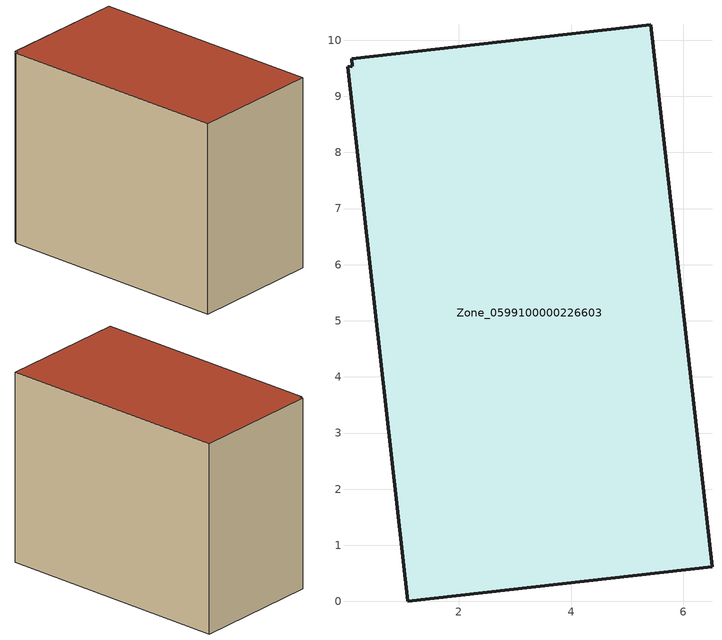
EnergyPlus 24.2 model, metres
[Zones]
Zone_0599100000226603
 floor ground (C_G): 0.09,9.67 5.42,10.28 6.51,0.62 1.09,0 0.02,9.53 0.1,9.53 z0
 wall outside (C_F): 6.51,0.62 5.42,10.28 0.09,9.67 0.1,9.53 0.02,9.53 1.09,0 6.51,0.62 z0:7.91
 roof outside (C_R): 5.42,10.28 0.09,9.67 0.1,9.53 0.02,9.53 1.09,0 6.51,0.62 z7.91
[BUILDING]
Pand.0599100000226603: North Axis=0; Terrain=City; Loads Convergence Tolerance Value=0.04; Temperature Convergence Tolerance Value=0.4; Solar Distribution=FullExterior; Maximum Number of Warmup Days=25; Minimum Number of Warmup Days=1
[Site:Location]
Rotterdam.The.Hague.AP_ZH_NLD Design_Conditions: Latitude=51.96; Longitude=4.45; Time Zone=1; Elevation=-4.5
[SITE:GROUNDTEMPERATURE:BUILDINGSURFACE]
18, 18, 18, 18, 18, 18, 18, 18, 18, 18, 18, 18
[MATERIAL] Thermal Absorptance=0.9; Solar Absorptance=0.7; Visible Absorptance=0.7
Name | Roughness | Thickness | Conductivity | Density | Specific Heat
G.TI.1946-1964 | MediumSmooth | 0.15 | 1 | 540 | 1210
F.TI.1946-1964 | Rough | 0.3 | 0.857143 | 1920 | 840
R.TI.1946-1964 | MediumRough | 0.2 | 0.277778 | 1500 | 1000
[CONSTRUCTION]
C_G: G.TI.1946-1964
C_F: F.TI.1946-1964
C_R: R.TI.1946-1964
[ZONE]
Zone_0599100000226603: Type=1; Multiplier=1; Ceiling Height=Autocalculate; Volume=Autocalculate; Floor Area=autocalculate; Part of Total Floor Area=Yes
[ZONEINFILTRATION:DESIGNFLOWRATE]
Infil_Zone_0599100000226603: Zone or ZoneList or Space or SpaceList=Zone_0599100000226603; Schedule=AlwaysOn; Design Flow Rate Calculation Method=Flow/Area; Flow Rate per Floor Area=0.003; Constant Term Coefficient=1; Temperature Term Coefficient=0; Velocity Term Coefficient=0; Velocity Squared Term Coefficient=0
[HVACTEMPLATE:ZONE:IDEALLOADSAIRSYSTEM]
Zone_0599100000226603: Maximum Heating Supply Air Temperature=50; Minimum Cooling Supply Air Temperature=13; Maximum Heating Supply Air Humidity Ratio=0.0156; Minimum Cooling Supply Air Humidity Ratio=0.0077; Heating Limit=NoLimit; Cooling Limit=NoLimit; Dehumidification Control Type=ConstantSensibleHeatRatio; Cooling Sensible Heat Ratio=0.7; Dehumidification Setpoint=60; Humidification Control Type=None; Humidification Setpoint=30; Outdoor Air Method=None; Outdoor Air Flow Rate per Person=0.00944; Outdoor Air Flow Rate per Zone Floor Area=0; Outdoor Air Flow Rate per Zone=0; Demand Controlled Ventilation Type=None; Outdoor Air Economizer Type=NoEconomizer; Heat Recovery Type=None; Sensible Heat Recovery Effectiveness=0.7; Latent Heat Recovery Effectiveness=0.65
[ZONECONTROL:THERMOSTAT]
ThermostatControl_Zone_0599100000226603: Zone or ZoneList=Zone_0599100000226603; Control Type Schedule=DualSetpointControlType; Control 1=Thermostat_Zone_0599100000226603; Temperature Difference Between Cutout And Setpoint=0
[THERMOSTATSETPOINT:DUALSETPOINT]
Thermostat_Zone_0599100000226603: Heating Setpoint Temperature Schedule=HeatingSetpoint_Zone_0599100000226603; Cooling Setpoint Temperature Schedule=CoolingSetpoint_Zone_0599100000226603
[SCHEDULE:COMPACT]
HeatingSetpoint_Zone_0599100000226603: Through: 12/31, For: AllDays, Until: 24:00, 21
CoolingSetpoint_Zone_0599100000226603: Through: 12/31, For: AllDays, Until: 24:00, 24
DualSetpointControlType: Through: 12/31, For: AllDays, Until: 24:00, 4
AlwaysOn: Through: 12/31, For: AllDays, Until: 24:00, 1
